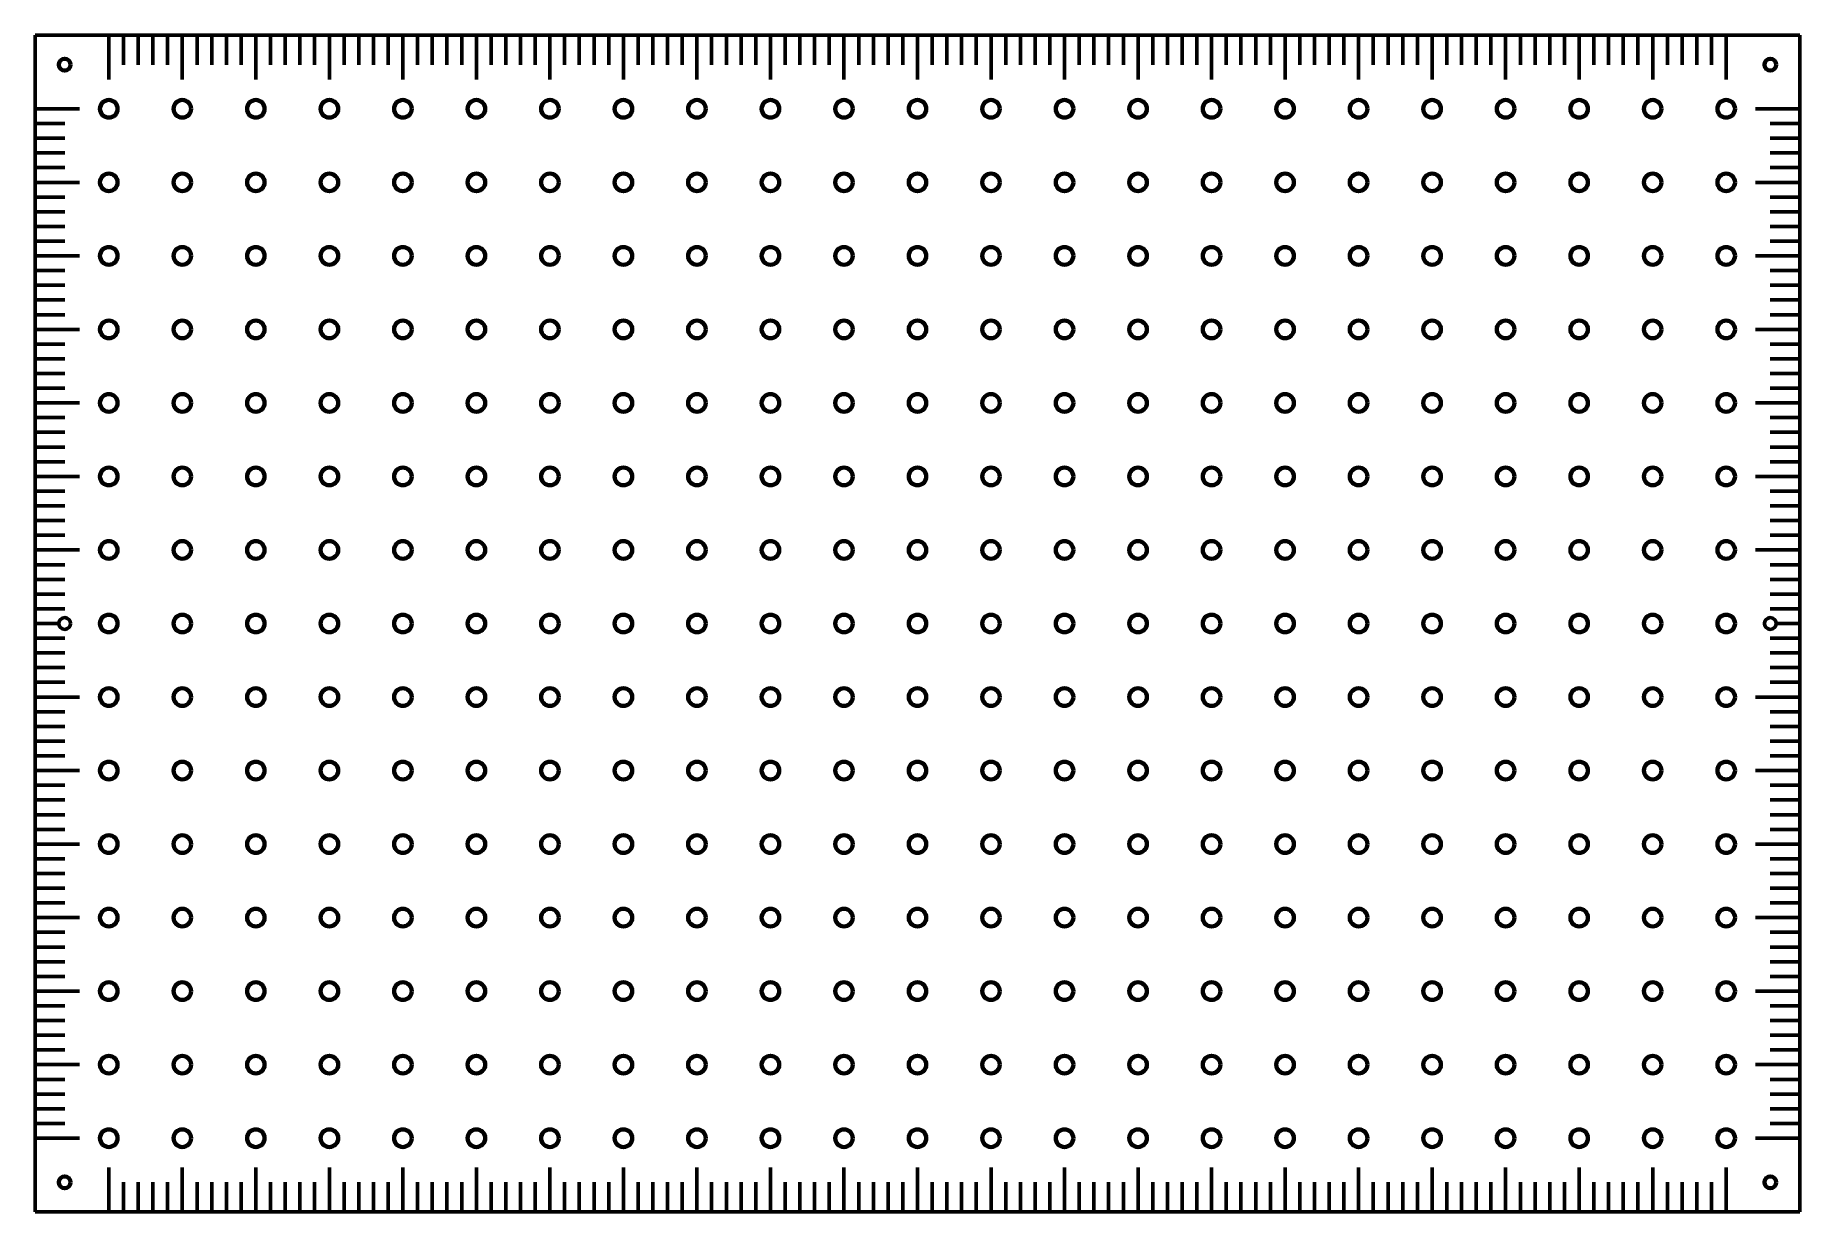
# Model space of a CAD drawing. Header units: millimetres. Extents: x 0 to 600, y 0 to 400.
import ezdxf

# ---------------------------------------------------------------- set-up
doc = ezdxf.new("R2010")
doc.units = ezdxf.units.MM
doc.linetypes.add('K5LT_BASIC', pattern=[0])
doc.linetypes.add('K5LT_REINFORCED', pattern=[0])

# ---------------------------------------------------------------- blocks, each defined once
blk = doc.blocks.new('U0')
at = {"color": 150, "linetype": 'K5LT_BASIC', "lineweight": 60, "true_color": 0x0080ff}
for p, q in [((600, 400), (0, 400)), ((0, 400), (0, 0)), ((600, 0), (600, 400)), ((0, 0), (600, 0))]:
    blk.add_line(p, q, dxfattribs=at)

msp = doc.modelspace()

# ---------------------------------------------------------------- linework, layer by layer
at = {"color": 150, "linetype": 'K5LT_BASIC', "lineweight": 60, "true_color": 0x0080ff}
for p, q in [((25, 400), (25, 385)), ((30, 400), (30, 390)), ((35, 400), (35, 390)), ((40, 400), (40, 390)), ((45, 400), (45, 390)), ((50, 385), (50, 400)), ((55, 400), (55, 390)), ((60, 400), (60, 390)), ((65, 400), (65, 390)), ((70, 400), (70, 390)), ((75, 400), (75, 385)), ((80, 400), (80, 390)), ((85, 400), (85, 390)), ((90, 400), (90, 390)), ((95, 400), (95, 390)), ((100, 400), (100, 385)), ((105, 400), (105, 390)), ((110, 400), (110, 390)), ((115, 400), (115, 390)), ((120, 400), (120, 390)), ((125, 400), (125, 385)), ((130, 400), (130, 390)), ((135, 400), (135, 390)), ((140, 400), (140, 390)), ((145, 400), (145, 390)), ((150, 385), (150, 400)), ((155, 400), (155, 390)), ((160, 400), (160, 390)), ((165, 400), (165, 390)), ((170, 400), (170, 390)), ((175, 400), (175, 385)), ((180, 400), (180, 390)), ((185, 400), (185, 390)), ((190, 400), (190, 390)), ((195, 400), (195, 390)), ((200, 400), (200, 385)), ((205, 400), (205, 390)), ((210, 400), (210, 390)), ((215, 400), (215, 390)), ((220, 400), (220, 390)), ((225, 400), (225, 385)), ((230, 400), (230, 390)), ((235, 400), (235, 390)), ((240, 400), (240, 390)), ((245, 400), (245, 390)), ((250, 385), (250, 400)), ((255, 400), (255, 390)), ((260, 400), (260, 390)), ((265, 400), (265, 390)), ((270, 400), (270, 390)), ((275, 400), (275, 385)), ((280, 400), (280, 390)), ((285, 400), (285, 390)), ((290, 400), (290, 390)), ((295, 400), (295, 390)), ((300, 400), (300, 385)), ((305, 400), (305, 390)), ((310, 400), (310, 390)), ((315, 400), (315, 390)), ((320, 400), (320, 390)), ((325, 400), (325, 385)), ((330, 400), (330, 390)), ((335, 400), (335, 390)), ((340, 400), (340, 390)), ((345, 400), (345, 390)), ((350, 385), (350, 400)), ((355, 400), (355, 390)), ((360, 400), (360, 390)), ((365, 400), (365, 390)), ((370, 400), (370, 390)), ((375, 400), (375, 385)), ((380, 400), (380, 390)), ((385, 400), (385, 390)), ((390, 400), (390, 390)), ((395, 400), (395, 390)), ((400, 400), (400, 385)), ((405, 400), (405, 390)), ((410, 400), (410, 390)), ((415, 400), (415, 390)), ((420, 400), (420, 390)), ((425, 400), (425, 385)), ((430, 400), (430, 390)), ((435, 400), (435, 390)), ((440, 400), (440, 390)), ((445, 400), (445, 390)), ((450, 385), (450, 400)), ((455, 400), (455, 390)), ((460, 400), (460, 390)), ((465, 400), (465, 390)), ((470, 400), (470, 390)), ((475, 400), (475, 385)), ((480, 400), (480, 390)), ((485, 400), (485, 390)), ((490, 400), (490, 390)), ((495, 400), (495, 390)), ((500, 400), (500, 385)), ((505, 400), (505, 390)), ((510, 400), (510, 390)), ((515, 400), (515, 390)), ((520, 400), (520, 390)), ((525, 400), (525, 385)), ((530, 400), (530, 390)), ((535, 400), (535, 390)), ((540, 400), (540, 390)), ((545, 400), (545, 390)), ((550, 400), (550, 385)), ((555, 400), (555, 390)), ((560, 400), (560, 390)), ((565, 400), (565, 390)), ((570, 400), (570, 390)), ((575, 400), (575, 385)), ((50, 390.37), (50, 385)), ((0, 375), (15, 375)), ((600, 375), (585, 375)), ((0, 370), (10, 370)), ((600, 370), (590, 370)), ((0, 365), (10, 365)), ((0, 360), (10, 360)), ((600, 365), (590, 365)), ((600, 360), (590, 360)), ((0, 355), (10, 355)), ((600, 355), (590, 355)), ((0, 350), (15, 350)), ((600, 350), (585, 350)), ((0, 345), (10, 345)), ((600, 345), (590, 345)), ((0, 340), (10, 340)), ((600, 340), (590, 340)), ((0, 335), (10, 335)), ((0, 330), (10, 330)), ((600, 335), (590, 335)), ((600, 330), (590, 330)), ((0, 325), (15, 325)), ((600, 325), (585, 325)), ((0, 320), (10, 320)), ((600, 320), (590, 320)), ((0, 315), (10, 315)), ((600, 315), (590, 315)), ((0, 310), (10, 310)), ((600, 310), (590, 310)), ((0, 305), (10, 305)), ((0, 300), (15, 300)), ((600, 300), (585, 300)), ((600, 305), (590, 305)), ((0, 295), (10, 295)), ((600, 295), (590, 295)), ((0, 290), (10, 290)), ((600, 290), (590, 290)), ((0, 285), (10, 285)), ((600, 285), (590, 285)), ((0, 280), (10, 280)), ((600, 280), (590, 280)), ((0, 275), (15, 275)), ((0, 270), (10, 270)), ((600, 275), (585, 275)), ((600, 270), (590, 270)), ((0, 265), (10, 265)), ((600, 265), (590, 265)), ((0, 260), (10, 260)), ((600, 260), (590, 260)), ((0, 255), (10, 255)), ((600, 255), (590, 255)), ((0, 250), (15, 250)), ((600, 250), (585, 250)), ((0, 245), (10, 245)), ((0, 240), (10, 240)), ((600, 245), (590, 245)), ((600, 240), (590, 240)), ((0, 235), (10, 235)), ((600, 235), (590, 235)), ((0, 230), (10, 230)), ((600, 230), (590, 230)), ((0, 225), (15, 225)), ((600, 225), (585, 225)), ((0, 220), (10, 220)), ((600, 220), (590, 220)), ((0, 215), (10, 215)), ((0, 210), (10, 210)), ((600, 215), (590, 215)), ((600, 210), (590, 210)), ((0, 205), (10, 205)), ((600, 205), (590, 205)), ((0, 200), (8, 200)), ((600, 200), (592, 200)), ((0, 195), (10, 195)), ((600, 195), (590, 195)), ((0, 190), (10, 190)), ((600, 190), (590, 190)), ((0, 185), (10, 185)), ((0, 180), (10, 180)), ((600, 185), (590, 185)), ((600, 180), (590, 180)), ((0, 175), (15, 175)), ((600, 175), (585, 175)), ((0, 170), (10, 170)), ((600, 170), (590, 170)), ((0, 165), (10, 165)), ((600, 165), (590, 165)), ((0, 160), (10, 160)), ((600, 160), (590, 160)), ((0, 155), (10, 155)), ((0, 150), (15, 150)), ((600, 150), (585, 150)), ((600, 155), (590, 155)), ((0, 145), (10, 145)), ((600, 145), (590, 145)), ((0, 140), (10, 140)), ((600, 140), (590, 140)), ((0, 135), (10, 135)), ((600, 135), (590, 135)), ((0, 130), (10, 130)), ((600, 130), (590, 130)), ((0, 125), (15, 125)), ((0, 120), (10, 120)), ((600, 125), (585, 125)), ((600, 120), (590, 120)), ((0, 115), (10, 115)), ((600, 115), (590, 115)), ((0, 110), (10, 110)), ((600, 110), (590, 110)), ((0, 105), (10, 105)), ((600, 105), (590, 105)), ((0, 100), (15, 100)), ((600, 100), (585, 100)), ((0, 95), (10, 95)), ((0, 90), (10, 90)), ((600, 95), (590, 95)), ((600, 90), (590, 90)), ((0, 85), (10, 85)), ((600, 85), (590, 85)), ((0, 80), (10, 80)), ((600, 80), (590, 80)), ((0, 75), (15, 75)), ((600, 75), (585, 75)), ((0, 70), (10, 70)), ((600, 70), (590, 70)), ((0, 65), (10, 65)), ((0, 60), (10, 60)), ((600, 65), (590, 65)), ((600, 60), (590, 60)), ((0, 55), (10, 55)), ((600, 55), (590, 55)), ((0, 50), (15, 50)), ((600, 50), (585, 50)), ((0, 45), (10, 45)), ((600, 45), (590, 45)), ((0, 40), (10, 40)), ((600, 40), (590, 40)), ((0, 35), (10, 35)), ((0, 30), (10, 30)), ((600, 35), (590, 35)), ((600, 30), (590, 30)), ((0, 25), (15, 25)), ((600, 25), (585, 25)), ((25, 0), (25, 15)), ((50, 15), (50, 0)), ((50, 9.63), (50, 15)), ((75, 0), (75, 15)), ((100, 0), (100, 15)), ((125, 0), (125, 15)), ((150, 15), (150, 0)), ((175, 0), (175, 15)), ((200, 0), (200, 15)), ((225, 0), (225, 15)), ((250, 15), (250, 0)), ((275, 0), (275, 15)), ((300, 0), (300, 15)), ((325, 0), (325, 15)), ((350, 15), (350, 0)), ((375, 0), (375, 15)), ((400, 0), (400, 15)), ((425, 0), (425, 15)), ((450, 15), (450, 0)), ((475, 0), (475, 15)), ((500, 0), (500, 15)), ((525, 0), (525, 15)), ((550, 0), (550, 15)), ((575, 0), (575, 15)), ((30, 0), (30, 10)), ((35, 0), (35, 10)), ((40, 0), (40, 10)), ((45, 0), (45, 10)), ((55, 0), (55, 10)), ((60, 0), (60, 10)), ((65, 0), (65, 10)), ((70, 0), (70, 10)), ((80, 0), (80, 10)), ((85, 0), (85, 10)), ((90, 0), (90, 10)), ((95, 0), (95, 10)), ((105, 0), (105, 10)), ((110, 0), (110, 10)), ((115, 0), (115, 10)), ((120, 0), (120, 10)), ((130, 0), (130, 10)), ((135, 0), (135, 10)), ((140, 0), (140, 10)), ((145, 0), (145, 10)), ((155, 0), (155, 10)), ((160, 0), (160, 10)), ((165, 0), (165, 10)), ((170, 0), (170, 10)), ((180, 0), (180, 10)), ((185, 0), (185, 10)), ((190, 0), (190, 10)), ((195, 0), (195, 10)), ((205, 0), (205, 10)), ((210, 0), (210, 10)), ((215, 0), (215, 10)), ((220, 0), (220, 10)), ((230, 0), (230, 10)), ((235, 0), (235, 10)), ((240, 0), (240, 10)), ((245, 0), (245, 10)), ((255, 0), (255, 10)), ((260, 0), (260, 10)), ((265, 0), (265, 10)), ((270, 0), (270, 10)), ((280, 0), (280, 10)), ((285, 0), (285, 10)), ((290, 0), (290, 10)), ((295, 0), (295, 10)), ((305, 0), (305, 10)), ((310, 0), (310, 10)), ((315, 0), (315, 10)), ((320, 0), (320, 10)), ((330, 0), (330, 10)), ((335, 0), (335, 10)), ((340, 0), (340, 10)), ((345, 0), (345, 10)), ((355, 0), (355, 10)), ((360, 0), (360, 10)), ((365, 0), (365, 10)), ((370, 0), (370, 10)), ((380, 0), (380, 10)), ((385, 0), (385, 10)), ((390, 0), (390, 10)), ((395, 0), (395, 10)), ((405, 0), (405, 10)), ((410, 0), (410, 10)), ((415, 0), (415, 10)), ((420, 0), (420, 10)), ((430, 0), (430, 10)), ((435, 0), (435, 10)), ((440, 0), (440, 10)), ((445, 0), (445, 10)), ((455, 0), (455, 10)), ((460, 0), (460, 10)), ((465, 0), (465, 10)), ((470, 0), (470, 10)), ((480, 0), (480, 10)), ((485, 0), (485, 10)), ((490, 0), (490, 10)), ((495, 0), (495, 10)), ((505, 0), (505, 10)), ((510, 0), (510, 10)), ((515, 0), (515, 10)), ((520, 0), (520, 10)), ((530, 0), (530, 10)), ((535, 0), (535, 10)), ((540, 0), (540, 10)), ((545, 0), (545, 10)), ((555, 0), (555, 10)), ((560, 0), (560, 10)), ((565, 0), (565, 10)), ((570, 0), (570, 10))]:
    msp.add_line(p, q, dxfattribs=at)
at = {"color": 134, "linetype": 'K5LT_REINFORCED', "lineweight": 100, "true_color": 0x009696}
for centre, radius in [((10, 390), 2), ((590, 390), 2), ((25, 375), 3), ((50, 375), 3), ((75, 375), 3), ((100, 375), 3), ((125, 375), 3), ((150, 375), 3), ((175, 375), 3), ((200, 375), 3), ((225, 375), 3), ((250, 375), 3), ((275, 375), 3), ((300, 375), 3), ((325, 375), 3), ((350, 375), 3), ((375, 375), 3), ((400, 375), 3), ((425, 375), 3), ((450, 375), 3), ((475, 375), 3), ((500, 375), 3), ((525, 375), 3), ((550, 375), 3), ((575, 375), 3), ((25, 350), 3), ((50, 350), 3), ((75, 350), 3), ((100, 350), 3), ((125, 350), 3), ((150, 350), 3), ((175, 350), 3), ((200, 350), 3), ((225, 350), 3), ((250, 350), 3), ((275, 350), 3), ((300, 350), 3), ((325, 350), 3), ((350, 350), 3), ((375, 350), 3), ((400, 350), 3), ((425, 350), 3), ((450, 350), 3), ((475, 350), 3), ((500, 350), 3), ((525, 350), 3), ((550, 350), 3), ((575, 350), 3), ((25, 325), 3), ((50, 325), 3), ((75, 325), 3), ((100, 325), 3), ((125, 325), 3), ((150, 325), 3), ((175, 325), 3), ((200, 325), 3), ((225, 325), 3), ((250, 325), 3), ((275, 325), 3), ((300, 325), 3), ((325, 325), 3), ((350, 325), 3), ((375, 325), 3), ((400, 325), 3), ((425, 325), 3), ((450, 325), 3), ((475, 325), 3), ((500, 325), 3), ((525, 325), 3), ((550, 325), 3), ((575, 325), 3), ((25, 300), 3), ((50, 300), 3), ((75, 300), 3), ((100, 300), 3), ((125, 300), 3), ((150, 300), 3), ((175, 300), 3), ((200, 300), 3), ((225, 300), 3), ((250, 300), 3), ((275, 300), 3), ((300, 300), 3), ((325, 300), 3), ((350, 300), 3), ((375, 300), 3), ((400, 300), 3), ((425, 300), 3), ((450, 300), 3), ((475, 300), 3), ((500, 300), 3), ((525, 300), 3), ((550, 300), 3), ((575, 300), 3), ((25, 275), 3), ((50, 275), 3), ((75, 275), 3), ((100, 275), 3), ((125, 275), 3), ((150, 275), 3), ((175, 275), 3), ((200, 275), 3), ((225, 275), 3), ((250, 275), 3), ((275, 275), 3), ((300, 275), 3), ((325, 275), 3), ((350, 275), 3), ((375, 275), 3), ((400, 275), 3), ((425, 275), 3), ((450, 275), 3), ((475, 275), 3), ((500, 275), 3), ((525, 275), 3), ((550, 275), 3), ((575, 275), 3), ((25, 250), 3), ((50, 250), 3), ((75, 250), 3), ((100, 250), 3), ((125, 250), 3), ((150, 250), 3), ((175, 250), 3), ((200, 250), 3), ((225, 250), 3), ((250, 250), 3), ((275, 250), 3), ((300, 250), 3), ((325, 250), 3), ((350, 250), 3), ((375, 250), 3), ((400, 250), 3), ((425, 250), 3), ((450, 250), 3), ((475, 250), 3), ((500, 250), 3), ((525, 250), 3), ((550, 250), 3), ((575, 250), 3), ((25, 225), 3), ((50, 225), 3), ((75, 225), 3), ((100, 225), 3), ((125, 225), 3), ((150, 225), 3), ((175, 225), 3), ((200, 225), 3), ((225, 225), 3), ((250, 225), 3), ((275, 225), 3), ((300, 225), 3), ((325, 225), 3), ((350, 225), 3), ((375, 225), 3), ((400, 225), 3), ((425, 225), 3), ((450, 225), 3), ((475, 225), 3), ((500, 225), 3), ((525, 225), 3), ((550, 225), 3), ((575, 225), 3), ((25, 200), 3), ((50, 200), 3), ((75, 200), 3), ((100, 200), 3), ((125, 200), 3), ((150, 200), 3), ((175, 200), 3), ((200, 200), 3), ((225, 200), 3), ((250, 200), 3), ((275, 200), 3), ((300, 200), 3), ((325, 200), 3), ((350, 200), 3), ((375, 200), 3), ((400, 200), 3), ((425, 200), 3), ((450, 200), 3), ((475, 200), 3), ((500, 200), 3), ((525, 200), 3), ((550, 200), 3), ((575, 200), 3), ((25, 175), 3), ((50, 175), 3), ((75, 175), 3), ((100, 175), 3), ((125, 175), 3), ((150, 175), 3), ((175, 175), 3), ((200, 175), 3), ((225, 175), 3), ((250, 175), 3), ((275, 175), 3), ((300, 175), 3), ((325, 175), 3), ((350, 175), 3), ((375, 175), 3), ((400, 175), 3), ((425, 175), 3), ((450, 175), 3), ((475, 175), 3), ((500, 175), 3), ((525, 175), 3), ((550, 175), 3), ((575, 175), 3), ((25, 150), 3), ((50, 150), 3), ((75, 150), 3), ((100, 150), 3), ((125, 150), 3), ((150, 150), 3), ((175, 150), 3), ((200, 150), 3), ((225, 150), 3), ((250, 150), 3), ((275, 150), 3), ((300, 150), 3), ((325, 150), 3), ((350, 150), 3), ((375, 150), 3), ((400, 150), 3), ((425, 150), 3), ((450, 150), 3), ((475, 150), 3), ((500, 150), 3), ((525, 150), 3), ((550, 150), 3), ((575, 150), 3), ((25, 125), 3), ((50, 125), 3), ((75, 125), 3), ((100, 125), 3), ((125, 125), 3), ((150, 125), 3), ((175, 125), 3), ((200, 125), 3), ((225, 125), 3), ((250, 125), 3), ((275, 125), 3), ((300, 125), 3), ((325, 125), 3), ((350, 125), 3), ((375, 125), 3), ((400, 125), 3), ((425, 125), 3), ((450, 125), 3), ((475, 125), 3), ((500, 125), 3), ((525, 125), 3), ((550, 125), 3), ((575, 125), 3), ((25, 100), 3), ((50, 100), 3), ((75, 100), 3), ((100, 100), 3), ((125, 100), 3), ((150, 100), 3), ((175, 100), 3), ((200, 100), 3), ((225, 100), 3), ((250, 100), 3), ((275, 100), 3), ((300, 100), 3), ((325, 100), 3), ((350, 100), 3), ((375, 100), 3), ((400, 100), 3), ((425, 100), 3), ((450, 100), 3), ((475, 100), 3), ((500, 100), 3), ((525, 100), 3), ((550, 100), 3), ((575, 100), 3), ((25, 75), 3), ((50, 75), 3), ((75, 75), 3), ((100, 75), 3), ((125, 75), 3), ((150, 75), 3), ((175, 75), 3), ((200, 75), 3), ((225, 75), 3), ((250, 75), 3), ((275, 75), 3), ((300, 75), 3), ((325, 75), 3), ((350, 75), 3), ((375, 75), 3), ((400, 75), 3), ((425, 75), 3), ((450, 75), 3), ((475, 75), 3), ((500, 75), 3), ((525, 75), 3), ((550, 75), 3), ((575, 75), 3), ((25, 50), 3), ((50, 50), 3), ((75, 50), 3), ((100, 50), 3), ((125, 50), 3), ((150, 50), 3), ((175, 50), 3), ((200, 50), 3), ((225, 50), 3), ((250, 50), 3), ((275, 50), 3), ((300, 50), 3), ((325, 50), 3), ((350, 50), 3), ((375, 50), 3), ((400, 50), 3), ((425, 50), 3), ((450, 50), 3), ((475, 50), 3), ((500, 50), 3), ((525, 50), 3), ((550, 50), 3), ((575, 50), 3), ((25, 25), 3), ((50, 25), 3), ((75, 25), 3), ((100, 25), 3), ((125, 25), 3), ((150, 25), 3), ((175, 25), 3), ((200, 25), 3), ((225, 25), 3), ((250, 25), 3), ((275, 25), 3), ((300, 25), 3), ((325, 25), 3), ((350, 25), 3), ((375, 25), 3), ((400, 25), 3), ((425, 25), 3), ((450, 25), 3), ((475, 25), 3), ((500, 25), 3), ((525, 25), 3), ((550, 25), 3), ((575, 25), 3), ((10, 10), 2), ((590, 10), 2)]:
    msp.add_circle(centre, radius, dxfattribs=at)
at = {"color": 150, "linetype": 'K5LT_BASIC', "lineweight": 60, "true_color": 0x0080ff}
for centre in [(10, 200), (590, 200)]:
    msp.add_circle(centre, 2, dxfattribs=at)

# ---------------------------------------------------------------- block references
msp.add_blockref('U0', (0, 0))

doc.saveas('drawing.dxf')
